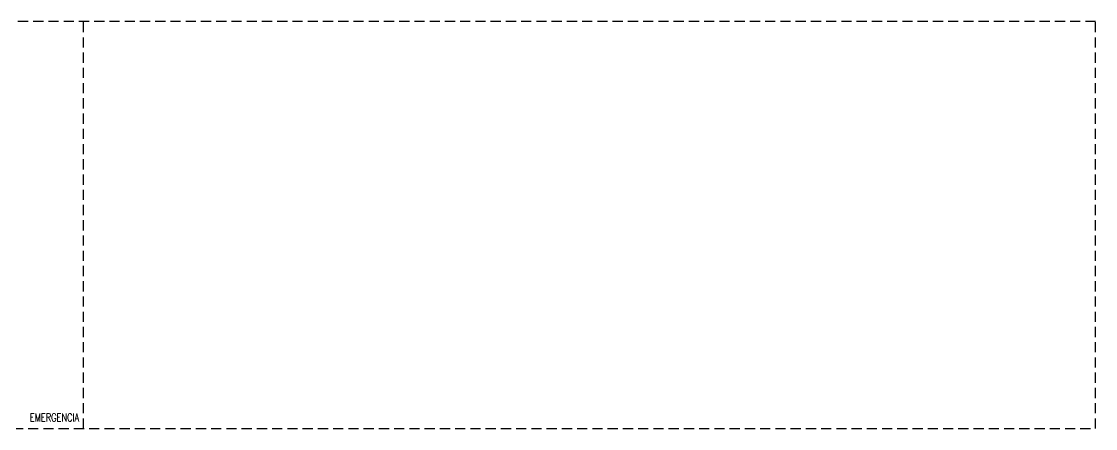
# Model space of a CAD drawing. Extents: x 3690.7 to 3767.4, y 1419.4 to 1435.2.
# Drawn here: x 3733.83 to 3767.37, y 1419.42 to 1432.14 of the extents above; entities that cross this region are included whole.
import ezdxf
from ezdxf.enums import TextEntityAlignment as Align

# ---------------------------------------------------------------- set-up
doc = ezdxf.new("R2010")
doc.units = 0
doc.linetypes.add('OCJ-ESQUEMAS UNIFILARES-CORREGIDOS IDO-REV.br$0$DASHED', pattern=[19.05, 12.7, -6.35])
doc.layers.add('OCJ-ESQUEMAS UNIFILARES-CORREGIDOS IDO-REV.br$0$ELECTRIC', color=4, linetype='Continuous')
doc.layers.add('OCJ-ESQUEMAS UNIFILARES-CORREGIDOS IDO-REV.br$0$TEXTO', color=7, linetype='Continuous')
doc.styles.add('OCJ-ESQUEMAS UNIFILARES-CORREGIDOS IDO-REV.br$0$Electricidad', font='ROMANS.SHX', dxfattribs={"width": 0.75, "height": 0.175})

msp = doc.modelspace()

# ---------------------------------------------------------------- linework, layer by layer
at = {"layer": 'OCJ-ESQUEMAS UNIFILARES-CORREGIDOS IDO-REV.br$0$ELECTRIC', "linetype": 'OCJ-ESQUEMAS UNIFILARES-CORREGIDOS IDO-REV.br$0$DASHED', "ltscale": 0.025}
msp.add_line((3735.769, 1419.418), (3735.769, 1432.138), dxfattribs=at)
msp.add_lwpolyline([(3690.698, 1419.418), (3767.373, 1419.418), (3767.373, 1432.138), (3690.698, 1432.138)], close=True, dxfattribs=at)

# ---------------------------------------------------------------- texts
at = {"layer": 'OCJ-ESQUEMAS UNIFILARES-CORREGIDOS IDO-REV.br$0$TEXTO', "style": 'OCJ-ESQUEMAS UNIFILARES-CORREGIDOS IDO-REV.br$0$Electricidad', "width": 0.75}
msp.add_text('EMERGENCIA', height=0.25, dxfattribs=at).set_placement((3735.631, 1419.64), align=Align.RIGHT)

doc.saveas('drawing.dxf')
